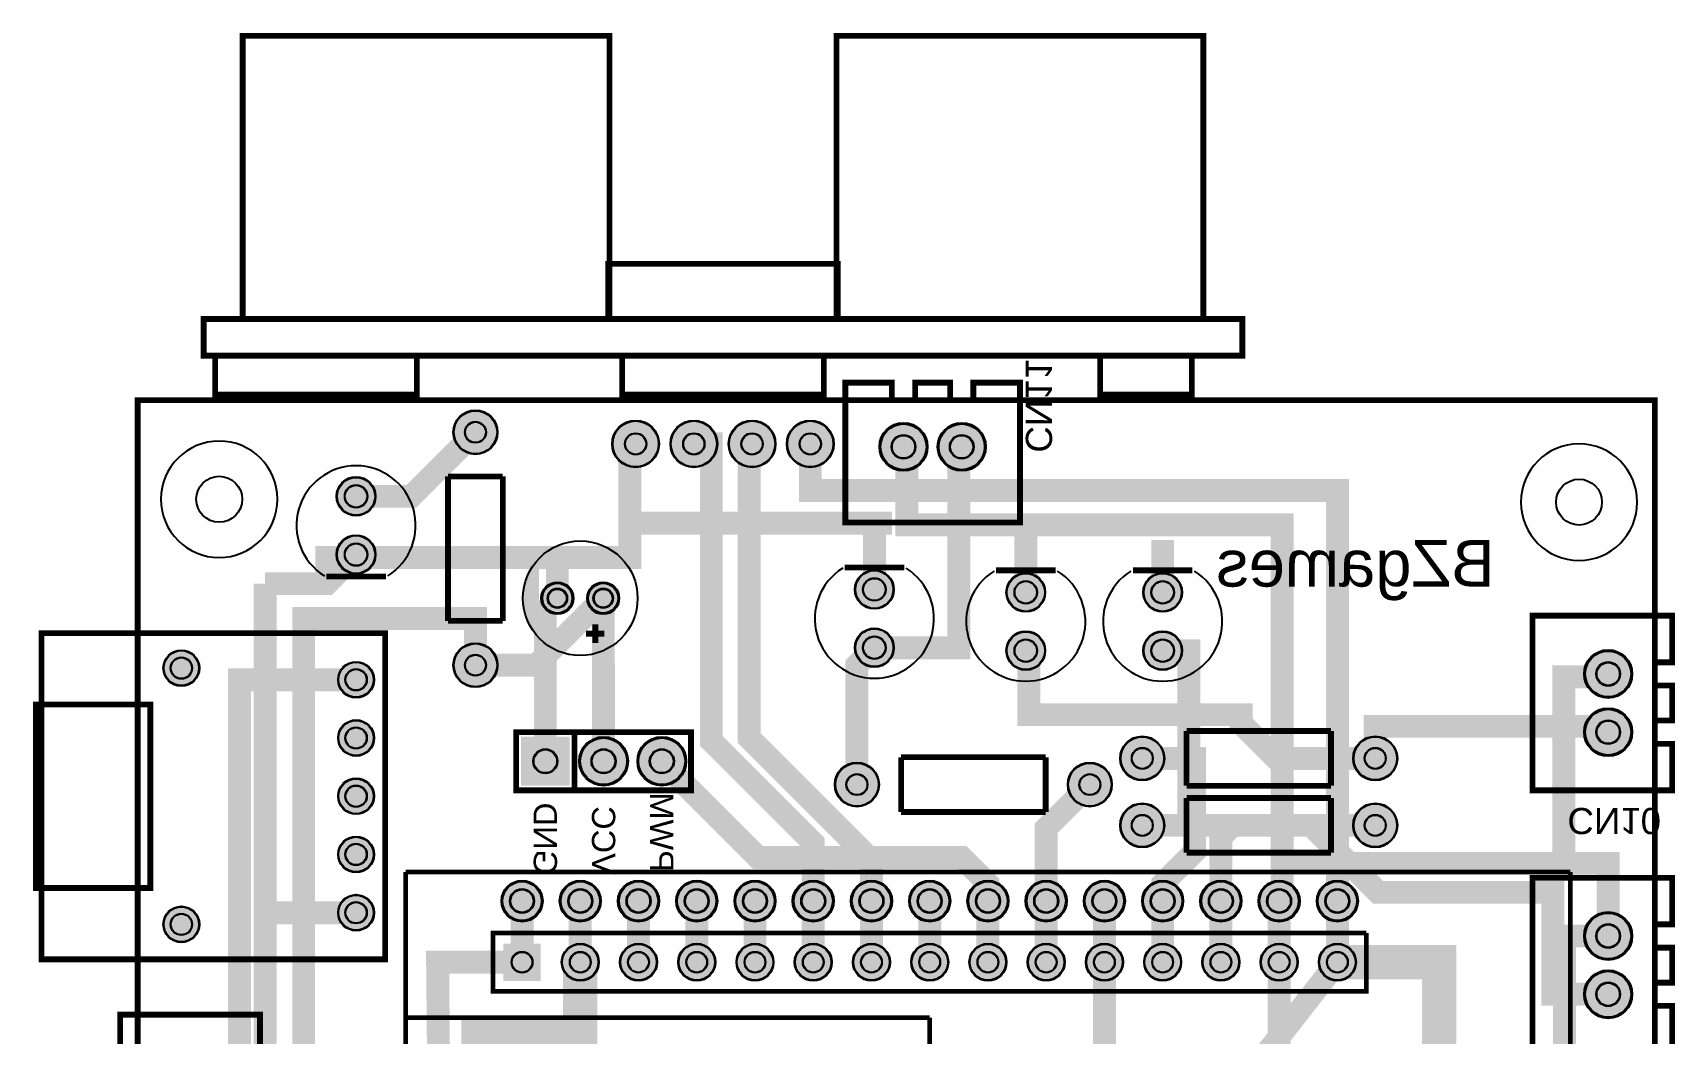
# Model space of a CAD drawing. Header units: millimetres. Extents: x -8 to 72, y -16 to 94.
# Drawn here: x -4.6 to 67.1, y 50.8 to 94.4 of the extents above; entities that cross this region are included whole.
import ezdxf

# ---------------------------------------------------------------- set-up
doc = ezdxf.new("R2010")
doc.units = ezdxf.units.MM
for name, color, linetype, true_color in [('BoardOutLine', 7, 'Continuous', 0xff00ff), ('BottomLayer', 7, 'Continuous', 0x0000ff), ('BottomSilkLayer', 7, 'Continuous', 0x66cc33), ('BottomSolderMaskLayer', 7, 'Continuous', 0xaa00ff), ('Document', 7, 'Continuous', 0xffffff), ('Inner1', 7, 'Continuous', 0x999966), ('Inner2', 7, 'Continuous', 0x008000), ('Multi-Layer', 7, 'Continuous', 0xc0c0c0), ('TopLayer', 7, 'Continuous', 0xff0000), ('TopSilkLayer', 7, 'Continuous', 0xffcc00), ('TopSolderMaskLayer', 7, 'Continuous', 0x800080)]:
    doc.layers.add(name, color=color, linetype=linetype, true_color=true_color)
doc.styles.get("Standard").update_dxf_attribs({"font": 'arial.ttf'})

msp = doc.modelspace()

# ---------------------------------------------------------------- hatches: boundary and pattern name
at = {"layer": 'BottomSolderMaskLayer'}
for points in [[(13.767, 76.962, 1), (15.697, 76.962, 1)], [(20.692, 76.454, 1), (22.742, 76.454, 1)], [(23.232, 76.454, 1), (25.282, 76.454, 1)], [(25.772, 76.454, 1), (27.822, 76.454, 1)], [(28.312, 76.454, 1), (30.362, 76.454, 1)], [(32.35, 76.327, 1), (34.452, 76.327, 1)], [(34.89, 76.327, 1), (36.992, 76.327, 1)], [(8.674, 74.168, 1), (10.376, 74.168, 1)], [(8.674, 71.628, 1), (10.376, 71.628, 1)], [(31.28, 70.104, 1), (32.982, 70.104, 1)], [(17.603, 69.723, 1), (19.005, 69.723, 1)], [(19.603, 69.723, 1), (21.005, 69.723, 1)], [(37.884, 69.977, 1), (39.586, 69.977, 1)], [(43.853, 69.977, 1), (45.555, 69.977, 1)], [(31.28, 67.564, 1), (32.982, 67.564, 1)], [(37.884, 67.437, 1), (39.586, 67.437, 1)], [(43.853, 67.437, 1), (45.555, 67.437, 1)], [(1.118, 66.675, 1), (2.692, 66.675, 1)], [(13.767, 66.802, 1), (15.697, 66.802, 1)], [(63.084, 66.421, 1), (65.186, 66.421, 1)], [(8.738, 66.167, 1), (10.312, 66.167, 1)], [(63.084, 63.881, 1), (65.186, 63.881, 1)], [(8.738, 63.627, 1), (10.312, 63.627, 1)], [(16.713, 61.544), (16.713, 63.678), (18.847, 63.678), (18.847, 61.544)], [(19.253, 62.611, 1), (21.387, 62.611, 1)], [(21.793, 62.611, 1), (23.927, 62.611, 1)], [(42.85, 62.738, 1), (44.78, 62.738, 1)], [(53.01, 62.738, 1), (54.94, 62.738, 1)], [(30.404, 61.595, 1), (32.334, 61.595, 1)], [(40.564, 61.595, 1), (42.494, 61.595, 1)], [(8.738, 61.087, 1), (10.312, 61.087, 1)], [(42.85, 59.817, 1), (44.78, 59.817, 1)], [(53.01, 59.817, 1), (54.94, 59.817, 1)], [(8.738, 58.547, 1), (10.312, 58.547, 1)], [(15.863, 56.515, 1), (17.665, 56.515, 1)], [(18.403, 56.515, 1), (20.205, 56.515, 1)], [(20.943, 56.515, 1), (22.745, 56.515, 1)], [(23.483, 56.515, 1), (25.285, 56.515, 1)], [(26.023, 56.515, 1), (27.825, 56.515, 1)], [(28.563, 56.515, 1), (30.365, 56.515, 1)], [(31.103, 56.515, 1), (32.905, 56.515, 1)], [(33.643, 56.515, 1), (35.445, 56.515, 1)], [(36.183, 56.515, 1), (37.985, 56.515, 1)], [(38.723, 56.515, 1), (40.525, 56.515, 1)], [(41.263, 56.515, 1), (43.065, 56.515, 1)], [(43.803, 56.515, 1), (45.605, 56.515, 1)], [(46.343, 56.515, 1), (48.145, 56.515, 1)], [(48.883, 56.515, 1), (50.685, 56.515, 1)], [(51.423, 56.515, 1), (53.225, 56.515, 1)], [(8.738, 56.007, 1), (10.312, 56.007, 1)], [(1.118, 55.499, 1), (2.692, 55.499, 1)], [(63.084, 54.991, 1), (65.186, 54.991, 1)], [(15.951, 54.661), (17.577, 54.661), (17.577, 53.035), (15.951, 53.035)], [(18.491, 53.848, 1), (20.117, 53.848, 1)], [(21.031, 53.848, 1), (22.657, 53.848, 1)], [(23.571, 53.848, 1), (25.197, 53.848, 1)], [(26.111, 53.848, 1), (27.737, 53.848, 1)], [(28.651, 53.848, 1), (30.277, 53.848, 1)], [(31.191, 53.848, 1), (32.817, 53.848, 1)], [(33.731, 53.848, 1), (35.357, 53.848, 1)], [(36.271, 53.848, 1), (37.897, 53.848, 1)], [(38.811, 53.848, 1), (40.437, 53.848, 1)], [(41.351, 53.848, 1), (42.977, 53.848, 1)], [(43.891, 53.848, 1), (45.517, 53.848, 1)], [(46.431, 53.848, 1), (48.057, 53.848, 1)], [(48.971, 53.848, 1), (50.597, 53.848, 1)], [(51.511, 53.848, 1), (53.137, 53.848, 1)], [(63.084, 52.451, 1), (65.186, 52.451, 1)]]:
    msp.add_hatch(color=256, dxfattribs=at).paths.add_polyline_path(points)
at = {"layer": 'Multi-Layer'}
for points in [[(13.792, 76.962, 1), (15.672, 76.962, 1)], [(20.717, 76.454, 1), (22.717, 76.454, 1)], [(23.257, 76.454, 1), (25.257, 76.454, 1)], [(25.797, 76.454, 1), (27.797, 76.454, 1)], [(28.337, 76.454, 1), (30.337, 76.454, 1)], [(32.401, 76.327, 1), (34.401, 76.327, 1)], [(34.941, 76.327, 1), (36.941, 76.327, 1)], [(8.7, 74.168, 1), (10.351, 74.168, 1)], [(8.7, 71.628, 1), (10.351, 71.628, 1)], [(31.306, 70.104, 1), (32.957, 70.104, 1)], [(17.654, 69.723, 1), (18.954, 69.723, 1)], [(19.654, 69.723, 1), (20.954, 69.723, 1)], [(37.91, 69.977, 1), (39.561, 69.977, 1)], [(43.879, 69.977, 1), (45.53, 69.977, 1)], [(31.306, 67.564, 1), (32.957, 67.564, 1)], [(37.91, 67.437, 1), (39.561, 67.437, 1)], [(43.879, 67.437, 1), (45.53, 67.437, 1)], [(1.143, 66.675, 1), (2.667, 66.675, 1)], [(13.792, 66.802, 1), (15.672, 66.802, 1)], [(63.135, 66.421, 1), (65.135, 66.421, 1)], [(8.763, 66.167, 1), (10.287, 66.167, 1)], [(63.135, 63.881, 1), (65.135, 63.881, 1)], [(8.763, 63.627, 1), (10.287, 63.627, 1)], [(16.764, 61.595), (16.764, 63.627), (18.796, 63.627), (18.796, 61.595)], [(19.304, 62.611, 1), (21.336, 62.611, 1)], [(21.844, 62.611, 1), (23.876, 62.611, 1)], [(42.875, 62.738, 1), (44.755, 62.738, 1)], [(53.035, 62.738, 1), (54.915, 62.738, 1)], [(30.429, 61.595, 1), (32.309, 61.595, 1)], [(40.589, 61.595, 1), (42.469, 61.595, 1)], [(8.763, 61.087, 1), (10.287, 61.087, 1)], [(42.875, 59.817, 1), (44.755, 59.817, 1)], [(53.035, 59.817, 1), (54.915, 59.817, 1)], [(8.763, 58.547, 1), (10.287, 58.547, 1)], [(15.914, 56.515, 1), (17.614, 56.515, 1)], [(18.454, 56.515, 1), (20.154, 56.515, 1)], [(20.994, 56.515, 1), (22.694, 56.515, 1)], [(23.534, 56.515, 1), (25.234, 56.515, 1)], [(26.074, 56.515, 1), (27.774, 56.515, 1)], [(28.614, 56.515, 1), (30.314, 56.515, 1)], [(31.154, 56.515, 1), (32.854, 56.515, 1)], [(33.694, 56.515, 1), (35.394, 56.515, 1)], [(36.234, 56.515, 1), (37.934, 56.515, 1)], [(38.774, 56.515, 1), (40.474, 56.515, 1)], [(41.314, 56.515, 1), (43.014, 56.515, 1)], [(43.854, 56.515, 1), (45.554, 56.515, 1)], [(46.394, 56.515, 1), (48.094, 56.515, 1)], [(48.934, 56.515, 1), (50.634, 56.515, 1)], [(51.474, 56.515, 1), (53.174, 56.515, 1)], [(8.763, 56.007, 1), (10.287, 56.007, 1)], [(1.143, 55.499, 1), (2.667, 55.499, 1)], [(63.135, 54.991, 1), (65.135, 54.991, 1)], [(15.977, 54.636), (17.551, 54.636), (17.551, 53.061), (15.977, 53.061)], [(18.517, 53.848, 1), (20.091, 53.848, 1)], [(21.057, 53.848, 1), (22.631, 53.848, 1)], [(23.597, 53.848, 1), (25.171, 53.848, 1)], [(26.137, 53.848, 1), (27.711, 53.848, 1)], [(28.677, 53.848, 1), (30.251, 53.848, 1)], [(31.217, 53.848, 1), (32.791, 53.848, 1)], [(33.757, 53.848, 1), (35.331, 53.848, 1)], [(36.297, 53.848, 1), (37.871, 53.848, 1)], [(38.837, 53.848, 1), (40.411, 53.848, 1)], [(41.377, 53.848, 1), (42.951, 53.848, 1)], [(43.917, 53.848, 1), (45.491, 53.848, 1)], [(46.457, 53.848, 1), (48.031, 53.848, 1)], [(48.997, 53.848, 1), (50.572, 53.848, 1)], [(51.537, 53.848, 1), (53.112, 53.848, 1)], [(63.135, 52.451, 1), (65.135, 52.451, 1)]]:
    msp.add_hatch(color=256, dxfattribs=at).paths.add_polyline_path(points)
at = {"layer": 'TopSilkLayer'}
msp.add_hatch(color=256, dxfattribs=at).paths.add_polyline_path([(17.51, 68.072), (17.461, 68.12), (17.414, 68.17), (17.368, 68.22), (17.324, 68.272), (17.281, 68.326), (17.24, 68.381), (17.201, 68.436), (17.163, 68.493), (17.128, 68.552), (17.093, 68.611), (17.061, 68.671), (17.03, 68.732), (17.002, 68.794), (16.975, 68.857), (16.95, 68.921), (16.927, 68.985), (16.906, 69.05), (16.886, 69.115), (16.869, 69.182), (16.854, 69.248), (16.841, 69.315), (16.83, 69.383), (16.82, 69.45), (16.813, 69.518), (16.808, 69.587), (16.805, 69.655), (16.804, 69.723), (16.805, 69.792), (16.808, 69.86), (16.813, 69.928), (16.82, 69.996), (16.83, 70.064), (16.841, 70.131), (16.854, 70.198), (16.869, 70.265), (16.886, 70.331), (16.906, 70.397), (16.927, 70.462), (16.95, 70.526), (16.975, 70.589), (17.002, 70.652), (17.03, 70.714), (17.061, 70.775), (17.093, 70.836), (17.128, 70.895), (17.163, 70.953), (17.201, 71.01), (17.24, 71.066), (17.281, 71.121), (17.324, 71.174), (17.368, 71.226), (17.414, 71.277), (17.461, 71.326), (17.51, 71.374)])
at = {"layer": 'TopSolderMaskLayer'}
for points in [[(13.767, 76.962, 1), (15.697, 76.962, 1)], [(20.692, 76.454, 1), (22.742, 76.454, 1)], [(23.232, 76.454, 1), (25.282, 76.454, 1)], [(25.772, 76.454, 1), (27.822, 76.454, 1)], [(28.312, 76.454, 1), (30.362, 76.454, 1)], [(32.35, 76.327, 1), (34.452, 76.327, 1)], [(34.89, 76.327, 1), (36.992, 76.327, 1)], [(8.674, 74.168, 1), (10.376, 74.168, 1)], [(8.674, 71.628, 1), (10.376, 71.628, 1)], [(31.28, 70.104, 1), (32.982, 70.104, 1)], [(17.603, 69.723, 1), (19.005, 69.723, 1)], [(19.603, 69.723, 1), (21.005, 69.723, 1)], [(37.884, 69.977, 1), (39.586, 69.977, 1)], [(43.853, 69.977, 1), (45.555, 69.977, 1)], [(31.28, 67.564, 1), (32.982, 67.564, 1)], [(37.884, 67.437, 1), (39.586, 67.437, 1)], [(43.853, 67.437, 1), (45.555, 67.437, 1)], [(1.118, 66.675, 1), (2.692, 66.675, 1)], [(13.767, 66.802, 1), (15.697, 66.802, 1)], [(63.084, 66.421, 1), (65.186, 66.421, 1)], [(8.738, 66.167, 1), (10.312, 66.167, 1)], [(63.084, 63.881, 1), (65.186, 63.881, 1)], [(8.738, 63.627, 1), (10.312, 63.627, 1)], [(16.713, 61.544), (16.713, 63.678), (18.847, 63.678), (18.847, 61.544)], [(19.253, 62.611, 1), (21.387, 62.611, 1)], [(21.793, 62.611, 1), (23.927, 62.611, 1)], [(42.85, 62.738, 1), (44.78, 62.738, 1)], [(53.01, 62.738, 1), (54.94, 62.738, 1)], [(30.404, 61.595, 1), (32.334, 61.595, 1)], [(40.564, 61.595, 1), (42.494, 61.595, 1)], [(8.738, 61.087, 1), (10.312, 61.087, 1)], [(42.85, 59.817, 1), (44.78, 59.817, 1)], [(53.01, 59.817, 1), (54.94, 59.817, 1)], [(8.738, 58.547, 1), (10.312, 58.547, 1)], [(15.863, 56.515, 1), (17.665, 56.515, 1)], [(18.403, 56.515, 1), (20.205, 56.515, 1)], [(20.943, 56.515, 1), (22.745, 56.515, 1)], [(23.483, 56.515, 1), (25.285, 56.515, 1)], [(26.023, 56.515, 1), (27.825, 56.515, 1)], [(28.563, 56.515, 1), (30.365, 56.515, 1)], [(31.103, 56.515, 1), (32.905, 56.515, 1)], [(33.643, 56.515, 1), (35.445, 56.515, 1)], [(36.183, 56.515, 1), (37.985, 56.515, 1)], [(38.723, 56.515, 1), (40.525, 56.515, 1)], [(41.263, 56.515, 1), (43.065, 56.515, 1)], [(43.803, 56.515, 1), (45.605, 56.515, 1)], [(46.343, 56.515, 1), (48.145, 56.515, 1)], [(48.883, 56.515, 1), (50.685, 56.515, 1)], [(51.423, 56.515, 1), (53.225, 56.515, 1)], [(8.738, 56.007, 1), (10.312, 56.007, 1)], [(1.118, 55.499, 1), (2.692, 55.499, 1)], [(63.084, 54.991, 1), (65.186, 54.991, 1)], [(15.951, 54.661), (17.577, 54.661), (17.577, 53.035), (15.951, 53.035)], [(18.491, 53.848, 1), (20.117, 53.848, 1)], [(21.031, 53.848, 1), (22.657, 53.848, 1)], [(23.571, 53.848, 1), (25.197, 53.848, 1)], [(26.111, 53.848, 1), (27.737, 53.848, 1)], [(28.651, 53.848, 1), (30.277, 53.848, 1)], [(31.191, 53.848, 1), (32.817, 53.848, 1)], [(33.731, 53.848, 1), (35.357, 53.848, 1)], [(36.271, 53.848, 1), (37.897, 53.848, 1)], [(38.811, 53.848, 1), (40.437, 53.848, 1)], [(41.351, 53.848, 1), (42.977, 53.848, 1)], [(43.891, 53.848, 1), (45.517, 53.848, 1)], [(46.431, 53.848, 1), (48.057, 53.848, 1)], [(48.971, 53.848, 1), (50.597, 53.848, 1)], [(51.511, 53.848, 1), (53.137, 53.848, 1)], [(63.084, 52.451, 1), (65.186, 52.451, 1)]]:
    msp.add_hatch(color=256, dxfattribs=at).paths.add_polyline_path(points)

# ---------------------------------------------------------------- linework, layer by layer
at = {"layer": 'BoardOutLine', "const_width": 0.254}
msp.add_lwpolyline([(0, 68.961), (0, 78.359), (66.167, 78.359), (66.167, 0), (0, 0), (0, 68.999), (0, 68.961)], close=True, dxfattribs=at)
at = {"layer": 'BottomLayer', "const_width": 1}
for points in [[(9.525, 74.168), (11.938, 74.168), (14.732, 76.962)], [(8.255, 70.358), (8.255, 71.501), (21.463, 71.501), (21.463, 76.2), (21.717, 76.454)], [(49.784, 56.515), (49.911, 56.642), (49.911, 72.925), (33.549, 72.925), (33.549, 76.179), (33.401, 76.327)], [(32.893, 72.992), (21.463, 72.992)], [(32.131, 70.104), (32.131, 72.992)], [(38.735, 69.977), (38.735, 72.925)], [(44.704, 69.977), (44.704, 72.263)], [(5.555, 70.358), (8.255, 70.358), (9.525, 71.628)], [(18.304, 69.723), (18.304, 71.501)], [(5.555, 9.792), (5.555, 70.358)], [(14.732, 66.802), (17.383, 66.802), (20.304, 69.723)], [(20.32, 62.611), (20.305, 69.723)], [(43.815, 59.817), (45.847, 59.817), (45.847, 67.437), (44.704, 67.437)], [(62.204, 58.159), (62.204, 66.294), (64.008, 66.294), (64.135, 66.421)], [(37.084, 56.515), (37.084, 57.277), (35.941, 58.42), (27.051, 58.42), (22.86, 62.611)], [(49.911, 58.159), (64.135, 58.159), (64.135, 54.991)], [(49.784, 56.515), (49.784, 31.115)], [(9.525, 56.007), (5.555, 56.007)], [(64.135, 54.991), (62.23, 54.991), (62.23, 44.958)]]:
    msp.add_lwpolyline(points, dxfattribs=at)
at = {"layer": 'BottomSilkLayer', "const_width": 0.254}
for points in [[(38.481, 73.787), (38.481, 79.121), (36.449, 79.121), (36.449, 78.359), (35.433, 78.359), (35.433, 79.121), (33.909, 79.121), (33.909, 78.359), (32.893, 78.359), (32.893, 79.121), (30.861, 79.121), (30.861, 73.025), (38.481, 73.025), (38.481, 73.787)], [(61.595, 61.341), (66.929, 61.341), (66.929, 63.373), (66.167, 63.373), (66.167, 64.389), (66.929, 64.389), (66.929, 65.913), (66.167, 65.913), (66.167, 66.929), (66.929, 66.929), (66.929, 68.961), (60.833, 68.961), (60.833, 61.341), (61.595, 61.341)], [(24.13, 63.881), (24.13, 61.341), (16.51, 61.341), (16.51, 63.881), (24.13, 63.881)], [(19.05, 63.881), (19.05, 61.341), (16.51, 61.341), (16.51, 63.881), (19.05, 63.881)], [(61.595, 49.911), (66.929, 49.911), (66.929, 51.943), (66.167, 51.943), (66.167, 52.959), (66.929, 52.959), (66.929, 54.483), (66.167, 54.483), (66.167, 55.499), (66.929, 55.499), (66.929, 57.531), (60.833, 57.531), (60.833, 49.911), (61.595, 49.911)]]:
    msp.add_lwpolyline(points, close=True, dxfattribs=at)
at = {"layer": 'BottomSolderMaskLayer'}
for centre, radius in [((14.732, 76.962), 0.965), ((14.732, 76.962), 0.462), ((21.717, 76.454), 1.025), ((24.257, 76.454), 1.025), ((26.797, 76.454), 1.025), ((29.337, 76.454), 1.025), ((33.401, 76.327), 1.051), ((35.941, 76.327), 1.051), ((21.717, 76.454), 0.469), ((24.257, 76.454), 0.469), ((26.797, 76.454), 0.469), ((29.337, 76.454), 0.469), ((33.401, 76.327), 0.525), ((35.941, 76.327), 0.525), ((9.525, 74.168), 0.851), ((9.525, 74.168), 0.497), ((9.525, 71.628), 0.851), ((9.525, 71.628), 0.497), ((32.131, 70.104), 0.851), ((18.304, 69.723), 0.701), ((20.304, 69.723), 0.701), ((32.131, 70.104), 0.497), ((38.735, 69.977), 0.851), ((38.735, 69.977), 0.497), ((44.704, 69.977), 0.851), ((44.704, 69.977), 0.497), ((18.304, 69.723), 0.431), ((20.304, 69.723), 0.431), ((32.131, 67.564), 0.851), ((32.131, 67.564), 0.497), ((38.735, 67.437), 0.851), ((44.704, 67.437), 0.851), ((1.905, 66.675), 0.787), ((14.732, 66.802), 0.965), ((38.735, 67.437), 0.497), ((44.704, 67.437), 0.497), ((64.135, 66.421), 1.051), ((1.905, 66.675), 0.472), ((9.525, 66.167), 0.787), ((9.525, 66.167), 0.472), ((14.732, 66.802), 0.462), ((64.135, 66.421), 0.525), ((64.135, 63.881), 1.051), ((9.525, 63.627), 0.787), ((9.525, 63.627), 0.472), ((64.135, 63.881), 0.525), ((17.78, 62.611), 0.533), ((20.32, 62.611), 1.067), ((20.32, 62.611), 0.533), ((22.86, 62.611), 1.067), ((22.86, 62.611), 0.533), ((43.815, 62.738), 0.965), ((43.815, 62.738), 0.462), ((53.975, 62.738), 0.965), ((53.975, 62.738), 0.462), ((31.369, 61.595), 0.965), ((41.529, 61.595), 0.965), ((9.525, 61.087), 0.787), ((31.369, 61.595), 0.462), ((41.529, 61.595), 0.462), ((9.525, 61.087), 0.472), ((43.815, 59.817), 0.965), ((43.815, 59.817), 0.462), ((53.975, 59.817), 0.965), ((53.975, 59.817), 0.462), ((9.525, 58.547), 0.787), ((9.525, 58.547), 0.472), ((16.764, 56.515), 0.901), ((19.304, 56.515), 0.901), ((21.844, 56.515), 0.901), ((24.384, 56.515), 0.901), ((26.924, 56.515), 0.901), ((29.464, 56.515), 0.901), ((32.004, 56.515), 0.901), ((34.544, 56.515), 0.901), ((37.084, 56.515), 0.901), ((39.624, 56.515), 0.901), ((42.164, 56.515), 0.901), ((44.704, 56.515), 0.901), ((47.244, 56.515), 0.901), ((49.784, 56.515), 0.901), ((52.324, 56.515), 0.901), ((9.525, 56.007), 0.787), ((16.764, 56.515), 0.53), ((19.304, 56.515), 0.53), ((21.844, 56.515), 0.53), ((24.384, 56.515), 0.53), ((26.924, 56.515), 0.53), ((29.464, 56.515), 0.53), ((32.004, 56.515), 0.53), ((34.544, 56.515), 0.53), ((37.084, 56.515), 0.53), ((39.624, 56.515), 0.53), ((42.164, 56.515), 0.53), ((44.704, 56.515), 0.53), ((47.244, 56.515), 0.53), ((49.784, 56.515), 0.53), ((52.324, 56.515), 0.53), ((1.905, 55.499), 0.787), ((1.905, 55.499), 0.472), ((9.525, 56.007), 0.472), ((64.135, 54.991), 1.051), ((64.135, 54.991), 0.525), ((19.304, 53.848), 0.813), ((21.844, 53.848), 0.813), ((24.384, 53.848), 0.813), ((26.924, 53.848), 0.813), ((29.464, 53.848), 0.813), ((32.004, 53.848), 0.813), ((34.544, 53.848), 0.813), ((37.084, 53.848), 0.813), ((39.624, 53.848), 0.813), ((42.164, 53.848), 0.813), ((44.704, 53.848), 0.813), ((47.244, 53.848), 0.813), ((49.784, 53.848), 0.813), ((52.324, 53.848), 0.813), ((16.764, 53.848), 0.459), ((19.304, 53.848), 0.459), ((21.844, 53.848), 0.459), ((24.384, 53.848), 0.459), ((26.924, 53.848), 0.459), ((29.464, 53.848), 0.459), ((32.004, 53.848), 0.459), ((34.544, 53.848), 0.459), ((37.084, 53.848), 0.459), ((39.624, 53.848), 0.459), ((42.164, 53.848), 0.459), ((44.704, 53.848), 0.459), ((47.244, 53.848), 0.459), ((49.784, 53.848), 0.459), ((52.324, 53.848), 0.459), ((64.135, 52.451), 1.051), ((64.135, 52.451), 0.525)]:
    msp.add_circle(centre, radius, dxfattribs=at)
at = {"layer": 'Document'}
for centre in [(3.556, 74.038), (3.556, 74.038), (3.556, 74.038), (3.556, 74.038), (3.556, 74.038), (62.865, 73.911), (62.865, 73.911), (62.865, 73.911), (62.865, 73.911), (62.865, 73.911)]:
    msp.add_arc(centre, 2.54, 0.06875, 359.93125, dxfattribs=at)
at = {"layer": 'Inner1'}
for points, const_width in [([(32.131, 67.564), (35.814, 67.564), (35.814, 76.2), (35.941, 76.327)], 1), ([(2.032, 36.195), (7.239, 38.354), (7.239, 68.834), (14.732, 68.834), (14.732, 66.802)], 1), ([(53.975, 62.738), (49.657, 62.738), (48.133, 64.262), (48.133, 64.643), (38.862, 64.643), (38.862, 67.31), (38.735, 67.437)], 1), ([(43.815, 59.817), (51.181, 59.817), (54.102, 56.896), (61.722, 56.896), (61.722, 52.451), (64.135, 52.451)], 1), ([(19.304, 53.848), (19.304, 50.673), (14.859, 50.673), (14.859, 28.575), (20.828, 28.575), (20.828, 20.066)], 1.5), ([(52.324, 53.848), (56.769, 53.848), (56.769, 6.223), (23.241, 6.223), (23.241, 2.159)], 1.5), ([(14.732, 53.848), (13.081, 53.848), (13.335, 27.305), (18.161, 20.32), (19.05, 16.764), (26.416, 16.51), (26.416, 18.288)], 1), ([(16.764, 53.848), (14.732, 53.848)], 1), ([(42.164, 53.848), (42.164, 37.211), (54.229, 37.211), (54.229, 20.828), (39.116, 20.828), (39.116, 18.288)], 1)]:
    msp.add_lwpolyline(points, dxfattribs=dict(at, const_width=const_width))
at = {"layer": 'Inner2', "const_width": 1}
msp.add_lwpolyline([(47.244, 56.515), (47.244, 59.309), (47.752, 59.817), (53.975, 59.817)], dxfattribs=at)
at = {"layer": 'Multi-Layer'}
for centre, radius in [((14.732, 76.962), 0.94), ((14.732, 76.962), 0.45), ((21.717, 76.454), 1), ((24.257, 76.454), 1), ((26.797, 76.454), 1), ((29.337, 76.454), 1), ((21.717, 76.454), 0.457), ((24.257, 76.454), 0.457), ((26.797, 76.454), 0.457), ((29.337, 76.454), 0.457), ((33.401, 76.327), 1), ((33.401, 76.327), 0.5), ((35.941, 76.327), 1), ((35.941, 76.327), 0.5), ((3.556, 74.041), 1), ((9.525, 74.168), 0.826), ((9.525, 74.168), 0.483), ((62.865, 73.914), 1), ((9.525, 71.628), 0.826), ((9.525, 71.628), 0.483), ((32.131, 70.104), 0.826), ((18.304, 69.723), 0.65), ((20.304, 69.723), 0.65), ((32.131, 70.104), 0.483), ((38.735, 69.977), 0.826), ((38.735, 69.977), 0.483), ((44.704, 69.977), 0.826), ((44.704, 69.977), 0.483), ((18.304, 69.723), 0.4), ((20.304, 69.723), 0.4), ((32.131, 67.564), 0.826), ((32.131, 67.564), 0.483), ((38.735, 67.437), 0.826), ((44.704, 67.437), 0.826), ((1.905, 66.675), 0.762), ((14.732, 66.802), 0.94), ((38.735, 67.437), 0.483), ((44.704, 67.437), 0.483), ((64.135, 66.421), 1), ((1.905, 66.675), 0.457), ((9.525, 66.167), 0.762), ((9.525, 66.167), 0.457), ((14.732, 66.802), 0.45), ((64.135, 66.421), 0.5), ((64.135, 63.881), 1), ((9.525, 63.627), 0.762), ((9.525, 63.627), 0.457), ((64.135, 63.881), 0.5), ((17.78, 62.611), 0.508), ((20.32, 62.611), 1.016), ((20.32, 62.611), 0.508), ((22.86, 62.611), 1.016), ((22.86, 62.611), 0.508), ((43.815, 62.738), 0.94), ((43.815, 62.738), 0.45), ((53.975, 62.738), 0.94), ((53.975, 62.738), 0.45), ((31.369, 61.595), 0.94), ((41.529, 61.595), 0.94), ((9.525, 61.087), 0.762), ((31.369, 61.595), 0.45), ((41.529, 61.595), 0.45), ((9.525, 61.087), 0.457), ((43.815, 59.817), 0.94), ((43.815, 59.817), 0.45), ((53.975, 59.817), 0.94), ((53.975, 59.817), 0.45), ((9.525, 58.547), 0.762), ((9.525, 58.547), 0.457), ((16.764, 56.515), 0.85), ((19.304, 56.515), 0.85), ((21.844, 56.515), 0.85), ((24.384, 56.515), 0.85), ((26.924, 56.515), 0.85), ((29.464, 56.515), 0.85), ((32.004, 56.515), 0.85), ((34.544, 56.515), 0.85), ((37.084, 56.515), 0.85), ((39.624, 56.515), 0.85), ((42.164, 56.515), 0.85), ((44.704, 56.515), 0.85), ((47.244, 56.515), 0.85), ((49.784, 56.515), 0.85), ((52.324, 56.515), 0.85), ((9.525, 56.007), 0.762), ((16.764, 56.515), 0.5), ((19.304, 56.515), 0.5), ((21.844, 56.515), 0.5), ((24.384, 56.515), 0.5), ((26.924, 56.515), 0.5), ((29.464, 56.515), 0.5), ((32.004, 56.515), 0.5), ((34.544, 56.515), 0.5), ((37.084, 56.515), 0.5), ((39.624, 56.515), 0.5), ((42.164, 56.515), 0.5), ((44.704, 56.515), 0.5), ((47.244, 56.515), 0.5), ((49.784, 56.515), 0.5), ((52.324, 56.515), 0.5), ((1.905, 55.499), 0.762), ((1.905, 55.499), 0.457), ((9.525, 56.007), 0.457), ((64.135, 54.991), 1), ((64.135, 54.991), 0.5), ((19.304, 53.848), 0.787), ((21.844, 53.848), 0.787), ((24.384, 53.848), 0.787), ((26.924, 53.848), 0.787), ((29.464, 53.848), 0.787), ((32.004, 53.848), 0.787), ((34.544, 53.848), 0.787), ((37.084, 53.848), 0.787), ((39.624, 53.848), 0.787), ((42.164, 53.848), 0.787), ((44.704, 53.848), 0.787), ((47.244, 53.848), 0.787), ((49.784, 53.848), 0.787), ((52.324, 53.848), 0.787), ((16.764, 53.848), 0.445), ((19.304, 53.848), 0.445), ((21.844, 53.848), 0.445), ((24.384, 53.848), 0.445), ((26.924, 53.848), 0.445), ((29.464, 53.848), 0.445), ((32.004, 53.848), 0.445), ((34.544, 53.848), 0.445), ((37.084, 53.848), 0.445), ((39.624, 53.848), 0.445), ((42.164, 53.848), 0.445), ((44.704, 53.848), 0.445), ((47.244, 53.848), 0.445), ((49.784, 53.848), 0.445), ((52.324, 53.848), 0.445), ((64.135, 52.451), 1), ((64.135, 52.451), 0.5)]:
    msp.add_circle(centre, radius, dxfattribs=at)
at = {"layer": 'TopLayer', "const_width": 1}
for points in [[(29.464, 56.515), (29.464, 59.055), (25.019, 63.5), (25.019, 76.454), (24.257, 76.454)], [(32.004, 56.515), (32.004, 58.293), (26.67, 63.627), (26.67, 76.327), (26.797, 76.454)], [(52.324, 56.515), (52.324, 74.422), (29.337, 74.422), (29.337, 76.454)], [(18.304, 69.723), (17.78, 69.199), (17.78, 62.611)], [(31.369, 61.595), (31.369, 66.802), (32.131, 67.564)], [(9.525, 66.167), (4.445, 66.167), (4.445, 46.609), (2.159, 46.609), (2.032, 46.482)], [(53.975, 62.738), (53.975, 64.135), (63.881, 64.135), (64.135, 63.881)], [(44.704, 56.515), (44.704, 57.277), (46.101, 58.674), (46.101, 62.738), (43.815, 62.738)], [(39.624, 56.515), (39.624, 59.69), (41.529, 61.595)], [(16.764, 56.515), (16.764, 53.848)], [(19.304, 56.515), (19.304, 53.848)], [(21.844, 53.848), (21.844, 56.515)], [(24.384, 56.515), (24.384, 53.848)], [(26.924, 56.515), (26.924, 53.848)], [(29.464, 56.515), (29.464, 53.848)], [(32.004, 53.848), (32.004, 56.515)], [(34.544, 56.515), (34.544, 53.848)], [(37.084, 53.848), (37.084, 56.515)], [(39.624, 56.515), (39.624, 53.848)], [(42.164, 53.848), (42.164, 56.515)], [(44.704, 56.515), (44.704, 53.848)], [(47.244, 53.848), (47.244, 56.515)], [(49.784, 56.515), (49.784, 53.848)], [(52.324, 56.515), (52.324, 53.848)], [(37.211, 44.45), (46.355, 47.752), (48.26, 48.641), (52.324, 53.848), (52.324, 53.848)]]:
    msp.add_lwpolyline(points, dxfattribs=at)
at = {"layer": 'TopSilkLayer', "const_width": 0.254}
for points in [[(20.577, 81.904), (4.577, 81.904), (4.577, 94.254), (20.577, 94.254), (20.577, 81.904)], [(46.477, 81.904), (30.477, 81.904), (30.477, 94.254), (46.477, 94.254), (46.477, 81.904)], [(30.527, 81.904), (20.527, 81.904), (20.527, 84.304), (30.527, 84.304), (30.527, 81.904)], [(48.177, 80.304), (2.877, 80.304), (2.877, 81.904), (48.177, 81.904), (48.177, 80.304)], [(12.177, 78.604), (3.377, 78.604), (3.377, 80.304), (12.177, 80.304), (12.177, 78.604)], [(29.927, 78.604), (21.127, 78.604), (21.127, 80.304), (29.927, 80.304), (29.927, 78.604)], [(45.977, 78.604), (41.977, 78.604), (41.977, 80.304), (45.977, 80.304), (45.977, 78.604)], [(-4.191, 68.199), (10.795, 68.199), (10.795, 53.975), (-4.191, 53.975), (-4.191, 68.199)], [(-4.445, 65.087), (0.555, 65.087), (0.555, 57.087), (-4.445, 57.087), (-4.445, 65.087)], [(24.13, 63.881), (24.13, 61.341), (16.51, 61.341), (16.51, 63.881), (24.13, 63.881)], [(19.05, 63.881), (19.05, 61.341), (16.51, 61.341), (16.51, 63.881), (19.05, 63.881)], [(4.572, 43.942), (-0.762, 43.942), (-0.762, 45.974), (0, 45.974), (0, 46.99), (-0.762, 46.99), (-0.762, 48.514), (0, 48.514), (0, 49.53), (-0.762, 49.53), (-0.762, 51.562), (5.334, 51.562), (5.334, 43.942), (4.572, 43.942)]]:
    msp.add_lwpolyline(points, close=True, dxfattribs=at)
at = {"layer": 'TopSilkLayer'}
for points, const_width in [([(13.538, 68.733), (13.538, 75.032)], 0.254), ([(13.538, 75.032), (15.926, 75.032)], 0.254), ([(15.926, 75.032), (15.926, 68.733)], 0.254), ([(33.431, 71.064), (30.831, 71.064)], 0.254), ([(40.035, 70.937), (37.435, 70.937)], 0.254), ([(46.004, 70.937), (43.404, 70.937)], 0.254), ([(8.225, 70.668), (10.825, 70.668)], 0.254), ([(15.926, 68.733), (13.538, 68.733)], 0.254), ([(20.358, 68.177), (19.558, 68.177)], 0.254), ([(19.958, 67.777), (19.958, 68.577)], 0.254), ([(45.745, 61.544), (45.745, 63.932)], 0.254), ([(45.745, 63.932), (52.045, 63.932)], 0.254), ([(52.045, 63.932), (52.045, 61.544)], 0.254), ([(33.299, 60.401), (33.299, 62.789)], 0.254), ([(33.299, 62.789), (39.599, 62.789)], 0.254), ([(39.599, 62.789), (39.599, 60.401)], 0.254), ([(52.045, 61.544), (45.745, 61.544)], 0.254), ([(45.745, 58.623), (45.745, 61.011)], 0.254), ([(45.745, 61.011), (52.045, 61.011)], 0.254), ([(52.045, 61.011), (52.045, 58.623)], 0.254), ([(39.599, 60.401), (33.299, 60.401)], 0.254), ([(52.045, 58.623), (45.745, 58.623)], 0.254), ([(11.684, 57.785), (11.684, 29.845)], 0.203), ([(62.484, 57.785), (11.684, 57.785)], 0.2), ([(62.484, 57.785), (62.484, 47.625), (62.992, 47.625), (62.992, 40.005), (62.484, 40.005), (62.484, 29.845)], 0.203), ([(53.594, 55.118), (53.594, 55.118), (53.594, 52.578), (15.494, 52.578), (15.494, 55.118), (17.399, 55.118)], 0.203), ([(53.594, 55.118), (17.399, 55.118)], 0.203), ([(11.684, 51.435), (34.544, 51.435)], 0.203), ([(11.684, 51.435), (11.684, 36.703)], 0.203), ([(34.544, 51.435), (34.544, 35.941)], 0.203)]:
    msp.add_lwpolyline(points, dxfattribs=dict(at, const_width=const_width))
msp.add_circle((19.304, 69.723), 2.5, dxfattribs=at)
for centre, start, end in [((9.525, 72.899), 302.10322, 237.89678), ((32.131, 68.833), 122.10322, 57.89678), ((38.735, 68.706), 122.10322, 57.89678), ((44.704, 68.706), 122.10322, 57.89678)]:
    msp.add_arc(centre, 2.6, start, end, dxfattribs=at)
at = {"layer": 'TopSolderMaskLayer'}
for centre, radius in [((14.732, 76.962), 0.965), ((14.732, 76.962), 0.462), ((21.717, 76.454), 1.025), ((24.257, 76.454), 1.025), ((26.797, 76.454), 1.025), ((29.337, 76.454), 1.025), ((33.401, 76.327), 1.051), ((35.941, 76.327), 1.051), ((21.717, 76.454), 0.469), ((24.257, 76.454), 0.469), ((26.797, 76.454), 0.469), ((29.337, 76.454), 0.469), ((33.401, 76.327), 0.525), ((35.941, 76.327), 0.525), ((9.525, 74.168), 0.851), ((9.525, 74.168), 0.497), ((9.525, 71.628), 0.851), ((9.525, 71.628), 0.497), ((32.131, 70.104), 0.851), ((18.304, 69.723), 0.701), ((20.304, 69.723), 0.701), ((32.131, 70.104), 0.497), ((38.735, 69.977), 0.851), ((38.735, 69.977), 0.497), ((44.704, 69.977), 0.851), ((44.704, 69.977), 0.497), ((18.304, 69.723), 0.431), ((20.304, 69.723), 0.431), ((32.131, 67.564), 0.851), ((32.131, 67.564), 0.497), ((38.735, 67.437), 0.851), ((44.704, 67.437), 0.851), ((1.905, 66.675), 0.787), ((14.732, 66.802), 0.965), ((38.735, 67.437), 0.497), ((44.704, 67.437), 0.497), ((64.135, 66.421), 1.051), ((1.905, 66.675), 0.472), ((9.525, 66.167), 0.787), ((9.525, 66.167), 0.472), ((14.732, 66.802), 0.462), ((64.135, 66.421), 0.525), ((64.135, 63.881), 1.051), ((9.525, 63.627), 0.787), ((9.525, 63.627), 0.472), ((64.135, 63.881), 0.525), ((17.78, 62.611), 0.533), ((20.32, 62.611), 1.067), ((20.32, 62.611), 0.533), ((22.86, 62.611), 1.067), ((22.86, 62.611), 0.533), ((43.815, 62.738), 0.965), ((43.815, 62.738), 0.462), ((53.975, 62.738), 0.965), ((53.975, 62.738), 0.462), ((31.369, 61.595), 0.965), ((41.529, 61.595), 0.965), ((9.525, 61.087), 0.787), ((31.369, 61.595), 0.462), ((41.529, 61.595), 0.462), ((9.525, 61.087), 0.472), ((43.815, 59.817), 0.965), ((43.815, 59.817), 0.462), ((53.975, 59.817), 0.965), ((53.975, 59.817), 0.462), ((9.525, 58.547), 0.787), ((9.525, 58.547), 0.472), ((16.764, 56.515), 0.901), ((19.304, 56.515), 0.901), ((21.844, 56.515), 0.901), ((24.384, 56.515), 0.901), ((26.924, 56.515), 0.901), ((29.464, 56.515), 0.901), ((32.004, 56.515), 0.901), ((34.544, 56.515), 0.901), ((37.084, 56.515), 0.901), ((39.624, 56.515), 0.901), ((42.164, 56.515), 0.901), ((44.704, 56.515), 0.901), ((47.244, 56.515), 0.901), ((49.784, 56.515), 0.901), ((52.324, 56.515), 0.901), ((9.525, 56.007), 0.787), ((16.764, 56.515), 0.53), ((19.304, 56.515), 0.53), ((21.844, 56.515), 0.53), ((24.384, 56.515), 0.53), ((26.924, 56.515), 0.53), ((29.464, 56.515), 0.53), ((32.004, 56.515), 0.53), ((34.544, 56.515), 0.53), ((37.084, 56.515), 0.53), ((39.624, 56.515), 0.53), ((42.164, 56.515), 0.53), ((44.704, 56.515), 0.53), ((47.244, 56.515), 0.53), ((49.784, 56.515), 0.53), ((52.324, 56.515), 0.53), ((1.905, 55.499), 0.787), ((1.905, 55.499), 0.472), ((9.525, 56.007), 0.472), ((64.135, 54.991), 1.051), ((64.135, 54.991), 0.525), ((19.304, 53.848), 0.813), ((21.844, 53.848), 0.813), ((24.384, 53.848), 0.813), ((26.924, 53.848), 0.813), ((29.464, 53.848), 0.813), ((32.004, 53.848), 0.813), ((34.544, 53.848), 0.813), ((37.084, 53.848), 0.813), ((39.624, 53.848), 0.813), ((42.164, 53.848), 0.813), ((44.704, 53.848), 0.813), ((47.244, 53.848), 0.813), ((49.784, 53.848), 0.813), ((52.324, 53.848), 0.813), ((16.764, 53.848), 0.459), ((19.304, 53.848), 0.459), ((21.844, 53.848), 0.459), ((24.384, 53.848), 0.459), ((26.924, 53.848), 0.459), ((29.464, 53.848), 0.459), ((32.004, 53.848), 0.459), ((34.544, 53.848), 0.459), ((37.084, 53.848), 0.459), ((39.624, 53.848), 0.459), ((42.164, 53.848), 0.459), ((44.704, 53.848), 0.459), ((47.244, 53.848), 0.459), ((49.784, 53.848), 0.459), ((52.324, 53.848), 0.459), ((64.135, 52.451), 1.051), ((64.135, 52.451), 0.525)]:
    msp.add_circle(centre, radius, dxfattribs=at)

# ---------------------------------------------------------------- texts
at = {"layer": 'BottomSilkLayer', "text_generation_flag": 2}
for s, height, rotation, p in [('CN11', 1.143, 270, (38.735, 76.073)), ('PWM', 1.016, 270, (22.352, 57.785)), ('GND', 1.016, 270, (17.272, 57.658)), ('VCC', 1.016, 270, (19.812, 57.658)), ('CN10', 1.143, 180, (62.357, 60.579))]:
    msp.add_text(s, height=height, rotation=rotation, dxfattribs=at).set_placement(p)
msp.add_text('BZgames', height=2.032, dxfattribs=at).set_placement((59.182, 70.231))

doc.saveas('drawing.dxf')
